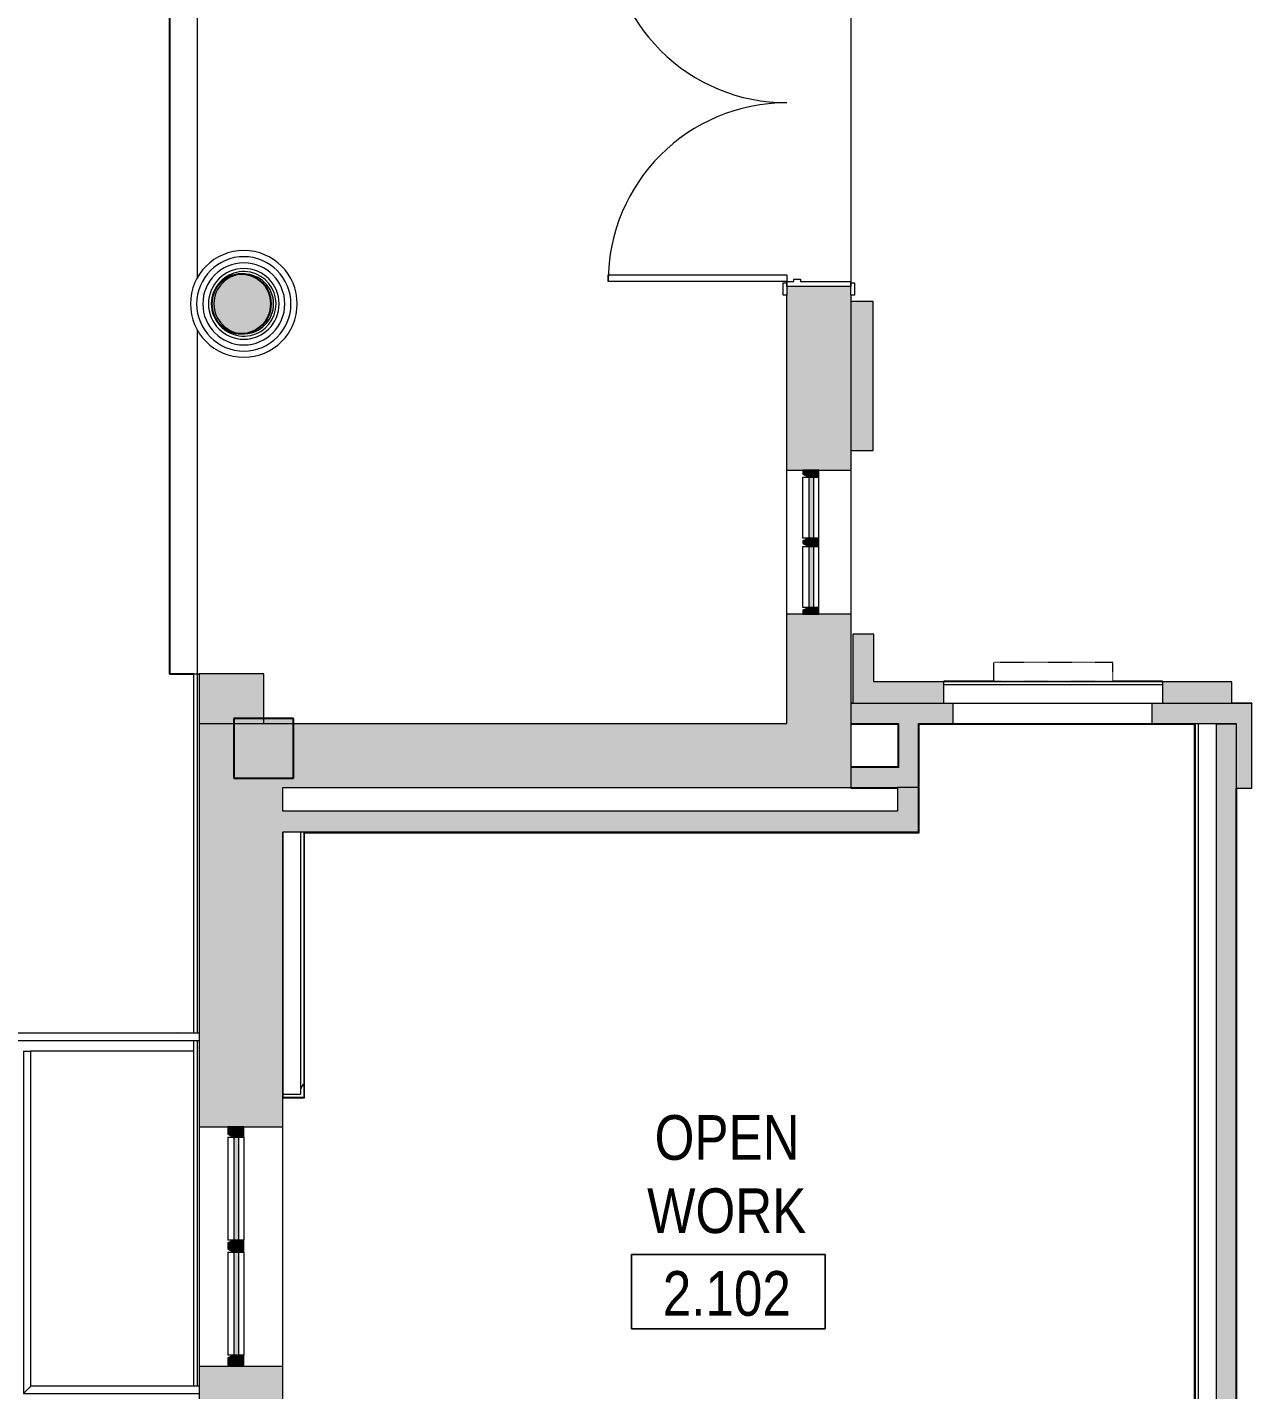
# Model space of a CAD drawing. Header units: inches. Extents: x -3803 to -1421, y -3454 to -210.
# Drawn here: x -3377 to -3130.4, y -2150.8 to -1876.4 of the extents above; entities that cross this region are included whole.
import ezdxf

# ---------------------------------------------------------------- set-up
doc = ezdxf.new("R2010")
doc.units = ezdxf.units.IN
doc.header["$MEASUREMENT"] = 0
doc.linetypes.add('Hidden Equipment- BSALS', pattern=[0.0625, 0.03125, -0.03125])
doc.linetypes.add('Hidden Equipment- LTP', pattern=[0.0625, 0.03125, -0.03125])
for name, color, linetype, lineweight in [('A-AREA-IDEN', 2, 'Continuous', 9), ('A-COLS', 52, 'Continuous', 13), ('A-DOOR', 31, 'Continuous', 13), ('A-DOOR-FRAM', 31, 'Continuous', 35), ('A-FLOR', 192, 'Continuous', 13), ('A-FLOR-HRAL', 11, 'Continuous', 13), ('A-GLAZ-CURT', 52, 'Continuous', 13), ('A-GLAZ-CWMG', 51, 'Continuous', 13), ('A-WALL', 113, 'Continuous', 13), ('A-WALL-PATT', 111, 'Continuous', 13), ('I-WALL', 2, 'Continuous', 13), ('Q-SPCQ', 91, 'Continuous', 13), ('S-COLS', 52, 'Continuous', 13), ('S-STRS', 31, 'Continuous', 13)]:
    doc.layers.add(name, color=color, linetype=linetype, lineweight=lineweight)
doc.styles.add('Arial Narrow', font='ARIALN.TTF', dxfattribs={"height": 9})
pattern_1 = [(0, (0, 0), (30.72, 7.68), [1.267, -21.773, 1.267, -21.773, -122.88]), (0, (0, 0), (30.72, 7.68), [-46.08, 1.267, -44.813, 1.267, -21.773, -53.76]), (0, (0, 0), (30.72, 7.68), [-115.2, 1.267, -14.093, 1.267, -37.133]), (120, (11.52, 3.84), (-22.011075, 22.7643), [1.267, -21.773, 1.267, -21.773, -122.88]), (120, (11.52, 3.84), (-22.011075, 22.7643), [-46.08, 1.267, -44.813, 1.267, -21.773, -53.76]), (120, (11.52, 3.84), (-22.011075, 22.7643), [-115.2, 1.267, -14.093, 1.267, -37.133]), (240, (15.36, 19.2), (-8.708925, -30.4443), [1.267, -21.773, 1.267, -21.773, -122.88]), (240, (15.36, 19.2), (-8.708925, -30.4443), [-46.08, 1.267, -44.813, 1.267, -21.773, -53.76]), (240, (15.36, 19.2), (-8.708925, -30.4443), [-115.2, 1.267, -14.093, 1.267, -37.133])]

# ---------------------------------------------------------------- blocks, each defined once
blk = doc.blocks.new('15830016-STRUCT_MARTINEZ-MOORE_CENTRAL_v2018_rvt-1-DIMENSION PLAN - LEVEL 2 _579_ - 2__ - CAD')
at = {"layer": 'S-COLS', "lineweight": 5}
for points in [[(-3333.9, -1938.14), (-3332.21, -1937.9), (-3330.65, -1937.19), (-3329.36, -1936.07), (-3328.44, -1934.63), (-3327.96, -1932.86), (-3327.96, -1931.29), (-3328.44, -1929.65), (-3329.36, -1928.21), (-3330.65, -1927.09), (-3332.21, -1926.38), (-3333.9, -1926.14), (-3335.59, -1926.38), (-3337.14, -1927.09), (-3338.43, -1928.21), (-3339.35, -1929.65), (-3339.83, -1931.29), (-3339.83, -1932.99), (-3339.35, -1934.63), (-3338.43, -1936.07), (-3337.14, -1937.19), (-3335.59, -1937.9)], [(-3335.4, -2027.64), (-3323.4, -2027.64), (-3323.4, -2015.64), (-3335.4, -2015.64), (-3335.4, -2022.02)]]:
    blk.add_hatch(color=50, dxfattribs=at).paths.add_polyline_path(points, flags=0)
at = {"layer": 'A-FLOR', "color": 253, "lineweight": 25}
for p, q in [((-3348.4, -1776.64), (-3348.4, -2006.64)), ((-3348.4, -2006.64), (-3343.52, -2006.64))]:
    blk.add_line(p, q, dxfattribs=at)
at = {"layer": 'S-COLS', "color": 253, "lineweight": 25}
for p, q in [((-3323.4, -2015.64), (-3335.4, -2015.64)), ((-3335.4, -2015.64), (-3335.4, -2027.64)), ((-3323.4, -2027.64), (-3323.4, -2015.64)), ((-3335.4, -2027.64), (-3323.4, -2027.64))]:
    blk.add_line(p, q, dxfattribs=at)
for start, end in [(90, 270), (270, 90)]:
    blk.add_arc((-3333.9, -1932.14), 6, start, end, dxfattribs=at)
blk = doc.blocks.new('Basic Wall _ Generic - 4_ - ___-3572124-DIMENSION PLAN - LEVEL 2 _579_ - 2__ - CAD')
at = {"layer": 'A-WALL', "lineweight": 20}
blk.add_line((-3133.4, -2172.14), (-3133.4, -2029.64), dxfattribs=at)
blk = doc.blocks.new('Basic Wall _ Generic - 4_ - ___-3572132-DIMENSION PLAN - LEVEL 2 _579_ - 2__ - CAD')
at = {"layer": 'A-WALL', "lineweight": 20}
for p, q in [((-3190.52, -2016.64), (-3190.52, -2016.77)), ((-3150.52, -2016.77), (-3150.52, -2016.64)), ((-3197.4, -2016.77), (-3190.52, -2016.77)), ((-3150.52, -2016.77), (-3141.77, -2016.77))]:
    blk.add_line(p, q, dxfattribs=at)
blk = doc.blocks.new('Basic Wall _ Generic - 4_ - ___-3571736-DIMENSION PLAN - LEVEL 2 _579_ - 2__ - CAD')
at = {"layer": 'A-WALL', "lineweight": 20}
for p, q in [((-3198.4, -2012.64), (-3198.4, -2012.52)), ((-3190.52, -2012.52), (-3190.52, -2012.64)), ((-3150.52, -2012.64), (-3150.52, -2012.52)), ((-3130.4, -2012.52), (-3134.4, -2012.52)), ((-3130.4, -2012.52), (-3130.4, -2012.64))]:
    blk.add_line(p, q, dxfattribs=at)
blk = doc.blocks.new('Door-Interior-Double-Full Glass-Wood - 72_ x 108_-380217-DIMENSION PLAN - LEVEL 2 _579_ - 2__ - CAD')
at = {"layer": 'A-DOOR', "lineweight": 9}
for p, q in [((-38.75, 7.3125), (-36.25, 7.3125)), ((-38.75, 6.5625), (-38.75, 7.3125)), ((-36.25, 6.5625), (-38.75, 6.5625)), ((-36.25, 7.3125), (-36.25, 6.5625)), ((36.25, 7.3125), (38.75, 7.3125)), ((36.25, 6.5625), (36.25, 7.3125)), ((38.75, 6.5625), (36.25, 6.5625)), ((38.75, 7.3125), (38.75, 6.5625)), ((-38.75, -6.3125), (-36.25, -6.3125)), ((-38.75, -7.0625), (-38.75, -6.3125)), ((-36.25, -7.0625), (-38.75, -7.0625)), ((-36.25, -6.3125), (-36.25, -7.0625)), ((36.25, -6.3125), (38.75, -6.3125)), ((36.25, -7.0625), (36.25, -6.3125)), ((38.75, -7.0625), (36.25, -7.0625)), ((38.75, -6.3125), (38.75, -7.0625))]:
    blk.add_line(p, q, dxfattribs=at)
at = {"layer": 'A-DOOR', "lineweight": 20}
for p, q in [((-34.625, -6.3125), (-36, -6.3125)), ((-36, -6.3125), (-36, -42.3125)), ((-34.625, -42.3125), (-34.625, -6.3125)), ((34.625, -6.3125), (36, -6.3125)), ((34.625, -42.3125), (34.625, -6.3125)), ((36, -6.3125), (36, -42.3125)), ((-36, -42.3125), (-34.625, -42.3125)), ((36, -42.3125), (34.625, -42.3125))]:
    blk.add_line(p, q, dxfattribs=at)
at = {"layer": 'A-DOOR', "lineweight": 9}
for centre, start, end in [((-36, -6.3125), 270, 0), ((36, -6.3125), 180, 270)]:
    blk.add_arc(centre, 36, start, end, dxfattribs=at)
at = {"layer": 'A-DOOR-FRAM', "lineweight": 20}
for p, q in [((-37, 6.5625), (-36, 6.5625)), ((-37, -6.3125), (-37, 6.5625)), ((-36, 6.5625), (-36, -3.5625)), ((36, 6.5625), (37, 6.5625)), ((36, -3.5625), (36, 6.5625)), ((37, 6.5625), (37, -6.3125)), ((-36, -3.5625), (-35.5, -3.5625)), ((-36, -4.9375), (-36, -6.3125)), ((-35.5, -4.9375), (-36, -4.9375)), ((-35.5, -3.5625), (-35.5, -4.9375)), ((35.5, -3.5625), (36, -3.5625)), ((35.5, -4.9375), (35.5, -3.5625)), ((36, -4.9375), (35.5, -4.9375)), ((36, -6.3125), (36, -4.9375)), ((-36, -6.3125), (-37, -6.3125)), ((37, -6.3125), (36, -6.3125))]:
    blk.add_line(p, q, dxfattribs=at)
blk = doc.blocks.new('level 2 - band2 - level 2 - band-474741-DIMENSION PLAN - LEVEL 2 _579_ - 2__ - CAD')
at = {"layer": 'A-WALL', "lineweight": 20}
for p, q in [((-3343.52, -2006.64), (-3342.77, -2006.64)), ((-3343.52, -2006.64), (-3343.52, -2079)), ((-3342.77, -2006.64), (-3342.4, -2006.64)), ((-3342.77, -2006.64), (-3342.77, -2079)), ((-3343.52, -2080.5), (-3343.52, -2150.06)), ((-3342.77, -2080.5), (-3342.77, -2150.06))]:
    blk.add_line(p, q, dxfattribs=at)
blk = doc.blocks.new('Walls 52 - Walls 15-488772-DIMENSION PLAN - LEVEL 2 _579_ - 2__ - CAD')
at = {"layer": 'S-STRS', "lineweight": 9}
for p, q in [((-3342.77, -1856.28), (-3342.77, -1927)), ((-3342.77, -1937.28), (-3342.77, -2006.64)), ((-3343.52, -2082.64), (-3376.27, -2082.64))]:
    blk.add_line(p, q, dxfattribs=at)
blk = doc.blocks.new('System Panel - Winco Glass-383301-DIMENSION PLAN - LEVEL 2 _579_ - 2__ - CAD')
at = {"layer": 'A-GLAZ-CURT', "lineweight": 9}
blk.add_hatch(color=90, dxfattribs=at).paths.add_polyline_path([(-10.359375, -1), (10.359375, -1), (10.359375, 0), (-10.359375, 0)], flags=0)
at = {"layer": 'A-GLAZ-CURT', "lineweight": 20}
for p, q in [((10.359375, 0), (-10.359375, 0)), ((-10.359375, 0), (-10.359375, -1)), ((10.359375, -1), (10.359375, 0)), ((-10.359375, -1), (10.359375, -1))]:
    blk.add_line(p, q, dxfattribs=at)
blk = doc.blocks.new('Rectangular Mullion - Winco Accent Full_Left-Large-383303-DIMENSION PLAN - LEVEL 2 _579_ - 2__ - CAD')
at = {"layer": 'A-GLAZ-CWMG', "lineweight": 9}
blk.add_hatch(color=90, dxfattribs=at).paths.add_polyline_path([(-2.06, 2), (0, 2), (0, -1.25), (-1.48, -1.25), (-2.06, 0)], flags=0)
at = {"layer": 'A-GLAZ-CWMG', "lineweight": 20}
for p, q in [((-2.06, 0), (-2.06, 2)), ((-2.06, 2), (0, 2)), ((-1.48, -1.25), (-2.06, 0)), ((0, 2), (0, -1.25)), ((0, -1.25), (-1.48, -1.25))]:
    blk.add_line(p, q, dxfattribs=at)
blk = doc.blocks.new('Rectangular Mullion - Winco Accent Full_Right-Large-V4-DIMENSION PLAN - LEVEL 2 _579_ - 2__ - CAD')
at = {"layer": 'A-GLAZ-CWMG', "lineweight": 9}
for p, q in [((-3144.65, -2412.7), (-3143.4, -2412.7)), ((-3144.65, -2412.7), (-3144.65, -2433.42)), ((-3141.4, -2412.7), (-3141.4, -2433.42)), ((-3143.4, -2433.42), (-3144.65, -2433.42))]:
    blk.add_line(p, q, dxfattribs=at)
blk = doc.blocks.new('Rectangular Mullion - Winco Accent Full-Large-383306-DIMENSION PLAN - LEVEL 2 _579_ - 2__ - CAD')
at = {"layer": 'A-GLAZ-CWMG', "lineweight": 9}
blk.add_hatch(color=90, dxfattribs=at).paths.add_polyline_path([(-1.22, 2), (1.22, 2), (1.22, 0), (0.64, -1.25), (-0.64, -1.25), (-1.22, 0)], flags=0)
at = {"layer": 'A-GLAZ-CWMG', "lineweight": 20}
for p, q in [((-1.22, 2), (1.22, 2)), ((-1.22, 0), (-1.22, 2)), ((-0.64, -1.25), (-1.22, 0)), ((1.22, 0), (0.64, -1.25)), ((1.22, 2), (1.22, 0)), ((0.64, -1.25), (-0.64, -1.25))]:
    blk.add_line(p, q, dxfattribs=at)
blk = doc.blocks.new('Rectangular Mullion - Winco Accent Full_Right-Large-383308-DIMENSION PLAN - LEVEL 2 _579_ - 2__ - CAD')
at = {"layer": 'A-GLAZ-CWMG', "lineweight": 9}
blk.add_hatch(color=90, dxfattribs=at).paths.add_polyline_path([(0, -1.25), (0, 2), (-2.06, 2), (-2.06, 0), (-1.48, -1.25)], flags=0)
at = {"layer": 'A-GLAZ-CWMG', "lineweight": 20}
for p, q in [((0, 2), (-2.06, 2)), ((-2.06, 2), (-2.06, 0)), ((-2.06, 0), (-1.48, -1.25)), ((0, -1.25), (0, 2)), ((-1.48, -1.25), (0, -1.25))]:
    blk.add_line(p, q, dxfattribs=at)
blk = doc.blocks.new('Columns 3 - Columns 1-505646-DIMENSION PLAN - LEVEL 2 _579_ - 2__ - CAD')
at = {"layer": 'A-COLS', "lineweight": 9}
blk.add_hatch(color=90, dxfattribs=at).paths.add_polyline_path([(-3333.4, -1938.15), (-3331.84, -1937.94), (-3330.39, -1937.34), (-3329.15, -1936.39), (-3328.19, -1935.14), (-3327.59, -1933.7), (-3327.39, -1932.14), (-3327.59, -1930.59), (-3328.19, -1929.14), (-3329.15, -1927.89), (-3330.39, -1926.94), (-3331.84, -1926.34), (-3333.4, -1926.13), (-3334.95, -1926.34), (-3336.4, -1926.94), (-3337.64, -1927.89), (-3338.6, -1929.14), (-3339.2, -1930.59), (-3339.4, -1932.14), (-3339.2, -1933.7), (-3338.6, -1935.14), (-3337.64, -1936.39), (-3336.4, -1937.34), (-3334.95, -1937.94)], flags=0)
for radius, start, end in [(10.75, 0, 180), (9.5, 0, 180), (8.26, 0, 180), (7.12, 0, 180), (6.5, 0, 156.6259), (6.5, 158.4269, 169.5601), (10.75, 180, 0), (9.5, 180, 0), (8.26, 180, 0), (7.12, 180, 0), (6.5, 175.8639, 180), (6.5, 180, 184.1361), (6.5, 190.4399, 201.5731), (6.5, 203.3741, 0)]:
    blk.add_arc((-3333.4, -1932.14), radius, start, end, dxfattribs=at)
at = {"layer": 'A-COLS', "lineweight": 20}
for start, end in [(0, 180), (180, 0)]:
    blk.add_arc((-3333.4, -1932.14), 6.01, start, end, dxfattribs=at)
blk = doc.blocks.new('Railings 19 - Railings 1-518759-DIMENSION PLAN - LEVEL 2 _579_ - 2__ - CAD')
at = {"layer": 'A-FLOR-HRAL', "lineweight": 9}
for p, q in [((-3609.73, -1966.49), (-3609.73, -1985.75)), ((-3608.23, -1985.75), (-3608.23, -1966.49)), ((-3609.73, -1985.75), (-3609.73, -2080.5)), ((-3609.7, -1985.75), (-3608.23, -1985.75)), ((-3608.23, -2079), (-3608.23, -1985.75)), ((-3519.42, -2079), (-3608.23, -2079)), ((-3519.42, -2079), (-3519.42, -2080.5)), ((-3516.42, -2079), (-3519.42, -2079)), ((-3519.42, -2079.75), (-3519.42, -2079)), ((-3519.42, -2080.5), (-3519.42, -2079.75)), ((-3452.05, -2079), (-3516.42, -2079)), ((-3342.4, -2079), (-3452.05, -2079)), ((-3609.73, -2080.5), (-3519.42, -2080.5)), ((-3519.42, -2080.5), (-3516.42, -2080.5)), ((-3516.42, -2080.5), (-3452.05, -2080.5)), ((-3452.05, -2080.5), (-3342.4, -2080.5))]:
    blk.add_line(p, q, dxfattribs=at)
at = {"layer": 'A-FLOR-HRAL', "lineweight": 9, "flags": 128}
for points in [[(-3618.17, -1966.49), (-3617.92, -1964.95), (-3617.21, -1963.55), (-3616.11, -1962.45), (-3614.71, -1961.74), (-3613.17, -1961.49), (-3611.62, -1961.74), (-3610.23, -1962.45), (-3609.12, -1963.55), (-3608.41, -1964.95), (-3608.17, -1966.49)], [(-3608.17, -1966.49), (-3608.41, -1964.95), (-3609.12, -1963.55), (-3610.23, -1962.45), (-3611.62, -1961.74), (-3613.17, -1961.49), (-3614.71, -1961.74), (-3616.11, -1962.45), (-3617.21, -1963.55), (-3617.92, -1964.95), (-3618.17, -1966.49)], [(-3609.67, -1966.49), (-3609.88, -1965.29), (-3610.49, -1964.24), (-3611.42, -1963.46), (-3612.56, -1963.04), (-3613.78, -1963.04), (-3614.92, -1963.46), (-3615.85, -1964.24), (-3616.46, -1965.29), (-3616.67, -1966.49)], [(-3616.67, -1966.49), (-3616.46, -1965.29), (-3615.85, -1964.24), (-3614.92, -1963.46), (-3613.78, -1963.04), (-3612.56, -1963.04), (-3611.42, -1963.46), (-3610.49, -1964.24), (-3609.88, -1965.29), (-3609.67, -1966.49)], [(-3616.67, -1966.49), (-3616.69, -1966.49), (-3616.77, -1966.49), (-3616.89, -1966.49), (-3617.04, -1966.49), (-3617.22, -1966.49), (-3617.42, -1966.49), (-3617.61, -1966.49), (-3617.79, -1966.49), (-3617.95, -1966.49), (-3618.07, -1966.49), (-3618.14, -1966.49), (-3618.17, -1966.49)], [(-3608.17, -1966.49), (-3608.19, -1966.49), (-3608.27, -1966.49), (-3608.39, -1966.49), (-3608.54, -1966.49)]]:
    blk.add_lwpolyline(points, dxfattribs=at)
at = {"layer": 'A-FLOR-HRAL', "lineweight": 9}
for centre, start, end in [((-3617.42, -1965.74), 141.988, 180), ((-3617.42, -1965.74), 180, 201.311), ((-3608.92, -1985.69), 0, 27.8741), ((-3608.92, -1985.69), 337.6154, 0), ((-3516.42, -2079.69), 70.3959, 112.3846), ((-3452.17, -2079.69), 67.6154, 120), ((-3346.67, -2079.69), 67.6154, 112.3846)]:
    blk.add_arc(centre, 0.75, start, end, dxfattribs=at)
for centre, start_param, end_param in [((-3608.98, -1966.49), 1.570796, 3.141593), ((-3608.98, -1966.49), 1.047198, 1.570796), ((-3608.98, -1985.75), 1.570796, 3.141593), ((-3608.98, -1985.75), 0, 1.570796)]:
    blk.add_ellipse(centre, major_axis=(0.75, 0), ratio=0.351681, start_param=start_param, end_param=end_param, dxfattribs=at)
for points, knots in [([(-3608.23, -2079), (-3608.23, -2079), (-3608.24, -2079.01), (-3608.29, -2079.05), (-3608.33, -2079.1), (-3608.37, -2079.14), (-3608.42, -2079.19), (-3608.46, -2079.23), (-3608.52, -2079.29), (-3608.59, -2079.36), (-3608.65, -2079.42), (-3608.69, -2079.46), (-3608.74, -2079.51), (-3608.79, -2079.56), (-3608.83, -2079.6), (-3608.88, -2079.65), (-3608.93, -2079.7), (-3608.98, -2079.75), (-3609.03, -2079.8), (-3609.08, -2079.85), (-3609.13, -2079.9), (-3609.17, -2079.94), (-3609.22, -2079.99), (-3609.27, -2080.04), (-3609.31, -2080.08), (-3609.36, -2080.13), (-3609.4, -2080.17), (-3609.45, -2080.22), (-3609.5, -2080.27), (-3609.54, -2080.31), (-3609.59, -2080.36), (-3609.63, -2080.4), (-3609.68, -2080.44), (-3609.72, -2080.49), (-3609.73, -2080.5), (-3609.73, -2080.5)], [0, 0, 0, 0, 0.083333, 0.125, 0.166667, 0.208333, 0.229167, 0.25, 0.291667, 0.333333, 0.354167, 0.375, 0.395833, 0.416667, 0.4375, 0.458333, 0.479167, 0.5, 0.520833, 0.541667, 0.5625, 0.583333, 0.604167, 0.625, 0.645833, 0.666667, 0.6875, 0.708333, 0.75, 0.770833, 0.791667, 0.833333, 0.875, 0.916667, 1, 1, 1, 1]), ([(-3516.58, -2079.75), (-3516.58, -2079.62), (-3516.57, -2079.42), (-3516.54, -2079.21), (-3516.5, -2079.09), (-3516.46, -2079.02), (-3516.43, -2079), (-3516.42, -2079)], [0, 0, 0, 0, 0.1666667, 0.25, 0.3333333, 0.4166667, 0.5, 0.5, 0.5, 0.5]), ([(-3452.21, -2079.75), (-3452.21, -2079.62), (-3452.2, -2079.42), (-3452.17, -2079.21), (-3452.13, -2079.09), (-3452.09, -2079.02), (-3452.06, -2079), (-3452.05, -2079)], [0, 0, 0, 0, 0.1666667, 0.25, 0.3333333, 0.4166667, 0.5, 0.5, 0.5, 0.5])]:
    blk.add_open_spline(points, degree=3, knots=knots, dxfattribs=at)
for points in [[(-3516.42, -2080.5), (-3516.43, -2080.5), (-3516.46, -2080.48), (-3516.5, -2080.41), (-3516.54, -2080.29), (-3516.56, -2080.13), (-3516.58, -2079.95), (-3516.58, -2079.82), (-3516.58, -2079.75)], [(-3452.05, -2080.5), (-3452.06, -2080.5), (-3452.09, -2080.48), (-3452.13, -2080.41), (-3452.17, -2080.29), (-3452.19, -2080.13), (-3452.21, -2079.95), (-3452.21, -2079.82), (-3452.21, -2079.75)]]:
    blk.add_open_spline(points, degree=3, dxfattribs=at)
blk = doc.blocks.new('Basic Wall _ Generic - 4_ - ___-3572145-DIMENSION PLAN - LEVEL 2 _579_ - 2__ - CAD')
at = {"layer": 'A-WALL', "lineweight": 20}
for p, q in [((-3211.15, -2029.64), (-3211.15, -2029.52)), ((-3211.15, -2029.64), (-3201.77, -2029.64)), ((-3197.52, -2029.64), (-3197.4, -2029.64))]:
    blk.add_line(p, q, dxfattribs=at)
blk = doc.blocks.new('Basic Wall _ Generic - 4_ - ___-3571762-DIMENSION PLAN - LEVEL 2 _579_ - 2__ - CAD')
at = {"layer": 'A-WALL', "lineweight": 20}
blk.add_line((-3201.65, -2025.39), (-3211.15, -2025.39), dxfattribs=at)
blk = doc.blocks.new('Basic Wall _ Generic - 4_ - ___-3572146-DIMENSION PLAN - LEVEL 2 _579_ - 2__ - CAD')
at = {"layer": 'A-WALL', "lineweight": 20}
blk.add_line((-3197.4, -2029.64), (-3197.4, -2016.77), dxfattribs=at)
blk = doc.blocks.new('Basic Wall _ Generic - 4_ - ___-3571764-DIMENSION PLAN - LEVEL 2 _579_ - 2__ - CAD')
at = {"layer": 'A-WALL', "lineweight": 20}
blk.add_line((-3201.65, -2016.77), (-3201.65, -2025.39), dxfattribs=at)
blk = doc.blocks.new('Basic Wall _ Generic - 4_ - ___-3572147-DIMENSION PLAN - LEVEL 2 _579_ - 2__ - CAD')
at = {"layer": 'A-WALL', "lineweight": 20}
blk.add_line((-3210.77, -2012.52), (-3211.15, -2012.52), dxfattribs=at)
blk = doc.blocks.new('Basic Wall _ Generic - 4_ - ___-3571766-DIMENSION PLAN - LEVEL 2 _579_ - 2__ - CAD')
at = {"layer": 'A-WALL', "lineweight": 20}
blk.add_line((-3211.15, -2016.77), (-3201.65, -2016.77), dxfattribs=at)
blk = doc.blocks.new('Railing - Railing-545908-DIMENSION PLAN - LEVEL 2 _579_ - 2__ - CAD')
at = {"layer": 'A-FLOR-HRAL', "lineweight": 9}
for p, q in [((-3377.77, -2082.64), (-3377.77, -2151.56)), ((-3377.77, -2082.64), (-3376.27, -2082.64)), ((-3376.27, -2150.06), (-3376.27, -2082.64)), ((-3342.4, -2150.06), (-3376.27, -2150.06)), ((-3377.77, -2151.56), (-3342.4, -2151.56))]:
    blk.add_line(p, q, dxfattribs=at)
blk.add_open_spline([(-3377.77, -2151.56), (-3377.77, -2151.56), (-3377.76, -2151.55), (-3377.72, -2151.51), (-3377.67, -2151.46), (-3377.63, -2151.42), (-3377.58, -2151.38), (-3377.54, -2151.33), (-3377.48, -2151.27), (-3377.41, -2151.2), (-3377.35, -2151.14), (-3377.31, -2151.1), (-3377.26, -2151.05), (-3377.21, -2151.01), (-3377.17, -2150.96), (-3377.12, -2150.91), (-3377.07, -2150.86), (-3377.02, -2150.81), (-3376.97, -2150.76), (-3376.92, -2150.71), (-3376.87, -2150.66), (-3376.83, -2150.62), (-3376.78, -2150.57), (-3376.73, -2150.52), (-3376.69, -2150.48), (-3376.65, -2150.44), (-3376.6, -2150.39), (-3376.55, -2150.34), (-3376.5, -2150.29), (-3376.46, -2150.25), (-3376.41, -2150.21), (-3376.37, -2150.16), (-3376.33, -2150.12), (-3376.28, -2150.07), (-3376.27, -2150.06), (-3376.27, -2150.06)], degree=3, knots=[0, 0, 0, 0, 0.083333, 0.125, 0.166667, 0.208333, 0.229167, 0.25, 0.291667, 0.333333, 0.354167, 0.375, 0.395833, 0.416667, 0.4375, 0.458333, 0.479167, 0.5, 0.520833, 0.541667, 0.5625, 0.583333, 0.604167, 0.625, 0.645833, 0.666667, 0.6875, 0.708333, 0.75, 0.770833, 0.791667, 0.833333, 0.875, 0.916667, 1, 1, 1, 1], dxfattribs=at)
blk = doc.blocks.new('Basic Wall _ A3-4 1_4_-BSALS - ___-3569763-DIMENSION PLAN - LEVEL 2 _579_ - 2__ - CAD')
at = {"layer": 'I-WALL', "lineweight": 20}
for q in [(-3197.4, -2029.64), (-3197.52, -2038.52)]:
    blk.add_line((-3197.4, -2038.64), q, dxfattribs=at)
blk = doc.blocks.new('Basic Wall _ A3-4 1_4_-BSALS - ___-3569764-DIMENSION PLAN - LEVEL 2 _579_ - 2__ - CAD')
at = {"layer": 'I-WALL', "lineweight": 20}
for p in [(-3197.52, -2038.52), (-3321.15, -2038.64)]:
    blk.add_line(p, (-3197.4, -2038.64), dxfattribs=at)
blk = doc.blocks.new('System Panel - Winco Glass-384452-DIMENSION PLAN - LEVEL 2 _579_ - 2__ - CAD')
at = {"layer": 'A-GLAZ-CURT', "lineweight": 9}
blk.add_hatch(color=90, dxfattribs=at).paths.add_polyline_path([(6.140625, 1), (-6.140625, 1), (-6.140625, 0), (6.140625, 0)], flags=0)
at = {"layer": 'A-GLAZ-CURT', "lineweight": 20}
for p, q in [((6.140625, 1), (-6.140625, 1)), ((-6.140625, 1), (-6.140625, 0)), ((-6.140625, 0), (6.140625, 0)), ((6.140625, 0), (6.140625, 1))]:
    blk.add_line(p, q, dxfattribs=at)
blk = doc.blocks.new('Rectangular Mullion - Winco Accent Full_Left-384455-DIMENSION PLAN - LEVEL 2 _579_ - 2__ - CAD')
at = {"layer": 'A-GLAZ-CWMG', "lineweight": 9}
blk.add_hatch(color=90, dxfattribs=at).paths.add_polyline_path([(0, -2), (-1.38, -2), (-1.38, 0), (-0.79, 1.25), (0, 1.25)], flags=0)
at = {"layer": 'A-GLAZ-CWMG', "lineweight": 20}
for p, q in [((-1.38, 0), (-0.79, 1.25)), ((-1.38, -2), (-1.38, 0)), ((-0.79, 1.25), (0, 1.25)), ((0, 1.25), (0, -2)), ((0, -2), (-1.38, -2))]:
    blk.add_line(p, q, dxfattribs=at)
blk = doc.blocks.new('Rectangular Mullion - Winco Accent Full_Right-384456-DIMENSION PLAN - LEVEL 2 _579_ - 2__ - CAD')
at = {"layer": 'A-GLAZ-CWMG', "lineweight": 9}
for p, q in [((-3220.83, -1967.02), (-3219.58, -1967.02)), ((-3220.83, -1979.3), (-3220.83, -1967.02)), ((-3217.58, -1979.3), (-3217.58, -1967.02)), ((-3219.58, -1979.3), (-3220.83, -1979.3))]:
    blk.add_line(p, q, dxfattribs=at)
blk = doc.blocks.new('Rectangular Mullion - Winco Accent Full_Right-384461-DIMENSION PLAN - LEVEL 2 _579_ - 2__ - CAD')
at = {"layer": 'A-GLAZ-CWMG', "lineweight": 9}
blk.add_hatch(color=90, dxfattribs=at).paths.add_polyline_path([(-1.38, -2), (0, -2), (0, 1.25), (-0.79, 1.25), (-1.38, 0)], flags=0)
at = {"layer": 'A-GLAZ-CWMG', "lineweight": 20}
for p, q in [((-0.79, 1.25), (-1.38, 0)), ((-1.38, 0), (-1.38, -2)), ((0, 1.25), (-0.79, 1.25)), ((0, -2), (0, 1.25)), ((-1.38, -2), (0, -2))]:
    blk.add_line(p, q, dxfattribs=at)
blk = doc.blocks.new('Rectangular Mullion - Winco Accent Full-384464-DIMENSION PLAN - LEVEL 2 _579_ - 2__ - CAD')
at = {"layer": 'A-GLAZ-CWMG', "lineweight": 9}
blk.add_hatch(color=90, dxfattribs=at).paths.add_polyline_path([(0.84, 0), (0.84, -2), (-0.84, -2), (-0.84, 0), (-0.26, 1.25), (0.26, 1.25)], flags=0)
at = {"layer": 'A-GLAZ-CWMG', "lineweight": 20}
for p, q in [((-0.84, 0), (-0.26, 1.25)), ((-0.84, -2), (-0.84, 0)), ((-0.26, 1.25), (0.26, 1.25)), ((0.26, 1.25), (0.84, 0)), ((0.84, 0), (0.84, -2)), ((0.84, -2), (-0.84, -2))]:
    blk.add_line(p, q, dxfattribs=at)
blk = doc.blocks.new('Basic Wall _ Generic - 4_ - ___-3572241-DIMENSION PLAN - LEVEL 2 _579_ - 2__ - CAD')
at = {"layer": 'A-WALL', "lineweight": 20}
for p, q in [((-3190.52, -2016.77), (-3190.52, -2016.64)), ((-3150.52, -2016.64), (-3150.52, -2016.77)), ((-3190.52, -2016.77), (-3150.52, -2016.77))]:
    blk.add_line(p, q, dxfattribs=at)
blk = doc.blocks.new('Basic Wall _ Generic - 4_ - ___-3571954-DIMENSION PLAN - LEVEL 2 _579_ - 2__ - CAD')
at = {"layer": 'A-WALL', "lineweight": 20}
for p, q in [((-3190.52, -2012.64), (-3190.52, -2012.52)), ((-3150.52, -2012.52), (-3150.52, -2012.64))]:
    blk.add_line(p, q, dxfattribs=at)
blk = doc.blocks.new('Basic Wall _ A3-4 1_4_-BSALS - ___-3569868-DIMENSION PLAN - LEVEL 2 _579_ - 2__ - CAD')
at = {"layer": 'I-WALL', "lineweight": 20}
for q in [(-3321.15, -2038.64), (-3321.27, -2091.89)]:
    blk.add_line((-3321.15, -2092.02), q, dxfattribs=at)
blk = doc.blocks.new('Basic Wall _ A3-4 1_4_-BSALS - ___-3569873-DIMENSION PLAN - LEVEL 2 _579_ - 2__ - CAD')
at = {"layer": 'I-WALL', "lineweight": 20}
blk.add_line((-3141.9, -2172.14), (-3141.9, -2016.77), dxfattribs=at)
blk = doc.blocks.new('Basic Wall _ A3-4 1_4_-BSALS - ___-3569874-DIMENSION PLAN - LEVEL 2 _579_ - 2__ - CAD')
at = {"layer": 'I-WALL', "lineweight": 20}
for p in [(-3325.52, -2092.02), (-3321.27, -2091.89)]:
    blk.add_line(p, (-3321.15, -2092.02), dxfattribs=at)
blk = doc.blocks.new('PLAQUE - PLAQUE-4087604-DIMENSION PLAN - LEVEL 2 _579_ - 2__ - CAD')
at = {"layer": 'Q-SPCQ', "linetype": 'Hidden Equipment- LTP', "lineweight": 20}
for p, q in [((-24, 0), (-24, -3.75)), ((0, 0), (-24, 0)), ((0, 0), (-24, 0)), ((-24, 0), (-24, -3.75)), ((0, -3.75), (0, 0)), ((0, -3.75), (0, 0)), ((-24, -3.75), (0, -3.75)), ((-24, -3.75), (0, -3.75)), ((0, -3.75), (2.92, -3.75)), ((0.52, -3.75), (0, -3.75)), ((0, -3.75), (0.52, -3.75))]:
    blk.add_line(p, q, dxfattribs=at)
blk = doc.blocks.new('Basic Wall _ A3-4 1_4_-BSALS - ___-3941644-DIMENSION PLAN - LEVEL 2 _579_ - 2__ - CAD')
at = {"layer": 'I-WALL', "lineweight": 20}
for p, q in [((-3192.4, -2008.27), (-3192.4, -2008.14)), ((-3182.4, -2008.14), (-3192.4, -2008.14)), ((-3148.4, -2008.14), (-3158.4, -2008.14)), ((-3148.4, -2008.14), (-3148.4, -2008.27))]:
    blk.add_line(p, q, dxfattribs=at)
blk = doc.blocks.new('Room Tag- BSALS - Room Tag-28050-DIMENSION PLAN - LEVEL 2 _579_ - 2__ - CAD')
at = {"layer": 'A-AREA-IDEN'}
for p, q in [((-0.203125, -0.171875), (-0.203125, -0.015625)), ((-0.203125, -0.015625), (0.203125, -0.015625)), ((0.203125, -0.015625), (-0.203125, -0.015625)), ((-0.203125, -0.015625), (-0.203125, -0.171875)), ((0.203125, -0.015625), (0.203125, -0.171875)), ((0.203125, -0.171875), (0.203125, -0.015625)), ((0.203125, -0.171875), (-0.203125, -0.171875)), ((-0.203125, -0.171875), (0.203125, -0.171875))]:
    blk.add_line(p, q, dxfattribs=at)

msp = doc.modelspace()

# ---------------------------------------------------------------- hatches: boundary and pattern name
at = {"layer": 'A-WALL-PATT', "lineweight": 20}
h = msp.add_hatch(color=10, dxfattribs=at)
h.paths.add_polyline_path([(-3211.15, -2016.64), (-3211.15, -1994.64), (-3224.02, -1994.64), (-3224.02, -2016.64)], flags=0)
h.paths.add_polyline_path([(-3224.02, -1965.64), (-3211.15, -1965.64), (-3211.15, -1928.64), (-3224.02, -1928.64), (-3224.02, -1962.58)], flags=0)
h.paths.add_polyline_path([(-3224.02, -1854.64), (-3211.15, -1854.64), (-3211.15, -1817.64), (-3224.02, -1817.64), (-3224.02, -1852.89)], flags=0)
h.paths.add_polyline_path([(-3211.15, -1788.64), (-3211.15, -1766.64), (-3224.02, -1766.64), (-3224.02, -1788.64)], flags=0)
for points in [[(-3206.65, -1961.64), (-3206.65, -1931.64), (-3211.15, -1931.64), (-3211.15, -1961.64)], [(-3210.77, -2012.52), (-3206.52, -2012.52), (-3206.52, -1998.64), (-3210.77, -1998.64)], [(-3329.4, -2016.64), (-3329.4, -2006.64), (-3342.4, -2006.64), (-3342.4, -2016.64)], [(-3206.52, -2012.52), (-3192.4, -2012.52), (-3192.4, -2008.27), (-3206.52, -2008.27)], [(-3148.4, -2012.52), (-3134.4, -2012.52), (-3134.4, -2008.27), (-3148.4, -2008.27), (-3148.4, -2008.89)], [(-3211.15, -2029.52), (-3211.15, -2016.64), (-3325.52, -2016.64), (-3325.52, -2029.52), (-3272.25, -2029.52)], [(-3130.4, -2029.64), (-3130.4, -2016.64), (-3133.52, -2016.64), (-3133.52, -2029.64)]]:
    msp.add_hatch(color=10, dxfattribs=at).paths.add_polyline_path(points, flags=0)
at = {"layer": 'A-WALL-PATT', "lineweight": 5}
for points in [[(-3201.52, -2016.64), (-3201.52, -2012.64), (-3211.15, -2012.64), (-3211.15, -2016.64)], [(-3201.52, -2025.52), (-3197.52, -2025.52), (-3197.52, -2012.64), (-3201.52, -2012.64), (-3201.52, -2022.02)], [(-3211.15, -2029.52), (-3197.52, -2029.52), (-3197.52, -2025.52), (-3211.15, -2025.52)], [(-3197.52, -2038.52), (-3197.52, -2029.52), (-3201.77, -2029.52), (-3201.77, -2038.52)], [(-3201.77, -2038.52), (-3201.77, -2034.27), (-3325.52, -2034.27), (-3325.52, -2038.52), (-3272.25, -2038.52)]]:
    msp.add_hatch(color=50, dxfattribs=at).paths.add_polyline_path(points, flags=0)
h = msp.add_hatch(color=50, dxfattribs=at)
h.paths.add_polyline_path([(-3130.4, -2016.64), (-3130.4, -2012.64), (-3150.52, -2012.64), (-3150.52, -2016.64), (-3133.52, -2016.64)], flags=0)
h.paths.add_polyline_path([(-3197.52, -2016.64), (-3190.52, -2016.64), (-3190.52, -2012.64), (-3197.52, -2012.64)], flags=0)
at = {"layer": 'A-WALL-PATT', "lineweight": 20}
h = msp.add_hatch(color=10, dxfattribs=at)
h.paths.add_polyline_path([(-3342.4, -2354.77), (-3325.52, -2354.77), (-3325.52, -2290.39), (-3342.4, -2290.39), (-3342.4, -2319.22)], flags=0)
h.paths.add_polyline_path([(-3342.4, -2242.39), (-3325.52, -2242.39), (-3325.52, -2146.14), (-3342.4, -2146.14), (-3342.4, -2230.06)], flags=0)
h.paths.add_polyline_path([(-3325.52, -2097.89), (-3325.52, -2016.64), (-3342.4, -2016.64), (-3342.4, -2097.89)], flags=0)
at = {"layer": 'A-WALL-PATT', "lineweight": 9}
h = msp.add_hatch(dxfattribs=at)
h.set_pattern_fill('FP_2', color=256, style=0, pattern_type=2)
h.set_pattern_definition(pattern_1)
h.paths.add_polyline_path([(-3141.15, -2351.14), (-3141.15, -2229.14), (-3141.77, -2229.14), (-3141.77, -2351.14)], flags=0)
h.paths.add_polyline_path([(-3141.77, -2226.52), (-3141.15, -2226.52), (-3141.15, -2212.14), (-3141.77, -2212.14), (-3141.77, -2225.89)], flags=0)
h.paths.add_polyline_path([(-3141.15, -2172.14), (-3141.15, -2016.64), (-3141.77, -2016.64), (-3141.77, -2172.14)], flags=0)
at = {"layer": 'A-WALL-PATT', "lineweight": 5}
h = msp.add_hatch(color=50, dxfattribs=at)
h.paths.add_polyline_path([(-3133.52, -2354.77), (-3133.52, -2212.14), (-3137.52, -2212.14), (-3137.52, -2354.77)], flags=0)
h.paths.add_polyline_path([(-3137.52, -2172.14), (-3133.52, -2172.14), (-3133.52, -2016.77), (-3137.52, -2016.77), (-3137.52, -2081.46)], flags=0)
at = {"layer": 'A-WALL-PATT', "lineweight": 9}
h = msp.add_hatch(dxfattribs=at)
h.set_pattern_fill('FP_2', color=256, style=0, pattern_type=2)
h.set_pattern_definition(pattern_1)
h.paths.add_polyline_path([(-3321.9, -2091.27), (-3321.27, -2091.27), (-3321.27, -2038.52), (-3321.9, -2038.52), (-3321.9, -2087.64)], flags=0)

# ---------------------------------------------------------------- linework, layer by layer
at = {"layer": 'A-FLOR', "lineweight": 20}
msp.add_line((-3211.15, -1855.64), (-3211.15, -1927.64), dxfattribs=at)
at = {"layer": 'A-WALL', "lineweight": 20}
for p, q in [((-3224.02, -2016.64), (-3224.02, -1930.39)), ((-3211.15, -1930.39), (-3211.15, -2029.52)), ((-3224.02, -1965.64), (-3211.15, -1965.64)), ((-3211.15, -1994.64), (-3224.02, -1994.64)), ((-3342.4, -2006.64), (-3342.4, -2371.64)), ((-3329.4, -2006.64), (-3342.4, -2006.64)), ((-3329.4, -2016.64), (-3329.4, -2006.64)), ((-3130.4, -2012.64), (-3211.15, -2012.64)), ((-3190.52, -2016.64), (-3190.52, -2012.64)), ((-3150.52, -2012.64), (-3150.52, -2016.64)), ((-3130.4, -2016.64), (-3130.4, -2012.64)), ((-3342.4, -2016.64), (-3224.02, -2016.64)), ((-3211.15, -2016.64), (-3201.52, -2016.64)), ((-3201.52, -2016.64), (-3201.52, -2025.52)), ((-3197.52, -2029.52), (-3197.52, -2016.64)), ((-3197.52, -2016.64), (-3133.52, -2016.64)), ((-3133.52, -2016.77), (-3137.52, -2016.77)), ((-3201.52, -2025.52), (-3211.15, -2025.52)), ((-3325.52, -2034.27), (-3325.52, -2029.52)), ((-3325.52, -2029.52), (-3201.77, -2029.52)), ((-3133.52, -2172.14), (-3133.52, -2029.64)), ((-3325.52, -2296.39), (-3325.52, -2038.52)), ((-3342.4, -2097.89), (-3325.52, -2097.89)), ((-3325.52, -2146.14), (-3342.4, -2146.14))]:
    msp.add_line(p, q, dxfattribs=at)
at = {"layer": 'A-WALL'}
for p, q in [((-3192.4, -2012.52), (-3192.4, -2008.27)), ((-3148.4, -2008.27), (-3148.4, -2012.52)), ((-3148.4, -2008.89), (-3192.4, -2008.89)), ((-3141.15, -2172.14), (-3141.15, -2016.64)), ((-3321.9, -2091.27), (-3321.9, -2038.52)), ((-3325.52, -2091.27), (-3321.9, -2091.27))]:
    msp.add_line(p, q, dxfattribs=at)
at = {"layer": 'I-WALL', "lineweight": 20}
for p, q in [((-3206.65, -1931.64), (-3211.15, -1931.64)), ((-3206.65, -1961.64), (-3206.65, -1931.64)), ((-3211.15, -1961.64), (-3206.65, -1961.64)), ((-3210.77, -1998.64), (-3210.77, -2012.52)), ((-3206.52, -1998.64), (-3210.77, -1998.64)), ((-3206.52, -2008.27), (-3206.52, -1998.64)), ((-3134.4, -2008.27), (-3206.52, -2008.27)), ((-3134.4, -2012.52), (-3134.4, -2008.27)), ((-3210.77, -2012.52), (-3134.4, -2012.52)), ((-3141.77, -2016.64), (-3141.77, -2172.14)), ((-3137.52, -2172.14), (-3137.52, -2016.64)), ((-3133.52, -2016.64), (-3133.52, -2029.64)), ((-3130.4, -2029.64), (-3130.4, -2016.64)), ((-3201.77, -2029.52), (-3201.77, -2034.27)), ((-3197.52, -2029.52), (-3201.77, -2029.52)), ((-3197.52, -2038.52), (-3197.52, -2029.52)), ((-3133.52, -2029.64), (-3130.4, -2029.64)), ((-3201.77, -2034.27), (-3325.52, -2034.27)), ((-3325.52, -2038.52), (-3325.52, -2091.89)), ((-3197.52, -2038.52), (-3325.52, -2038.52)), ((-3321.27, -2091.89), (-3321.27, -2038.52)), ((-3325.52, -2091.89), (-3321.27, -2091.89))]:
    msp.add_line(p, q, dxfattribs=at)

# ---------------------------------------------------------------- block references
at = {"lineweight": 5}
msp.add_blockref('15830016-STRUCT_MARTINEZ-MOORE_CENTRAL_v2018_rvt-1-DIMENSION PLAN - LEVEL 2 _579_ - 2__ - CAD', (0, 0), dxfattribs=at)
at = {"layer": 'A-AREA-IDEN', "xscale": 95.99999999999994, "yscale": 95.99999999999994, "zscale": 95.99999999999994}
msp.add_blockref('Room Tag- BSALS - Room Tag-28050-DIMENSION PLAN - LEVEL 2 _579_ - 2__ - CAD', (-3235.79, -2122.06), dxfattribs=at)
at = {"layer": 'A-COLS', "lineweight": 9}
msp.add_blockref('Columns 3 - Columns 1-505646-DIMENSION PLAN - LEVEL 2 _579_ - 2__ - CAD', (0, 0), dxfattribs=at)
at = {"layer": 'A-DOOR', "lineweight": 20, "rotation": 270.0000000000001}
msp.add_blockref('Door-Interior-Double-Full Glass-Wood - 72_ x 108_-380217-DIMENSION PLAN - LEVEL 2 _579_ - 2__ - CAD', (-3217.71, -1891.64), dxfattribs=at)
at = {"layer": 'A-FLOR-HRAL', "lineweight": 9}
for name in ['Railings 19 - Railings 1-518759-DIMENSION PLAN - LEVEL 2 _579_ - 2__ - CAD', 'Railing - Railing-545908-DIMENSION PLAN - LEVEL 2 _579_ - 2__ - CAD']:
    msp.add_blockref(name, (0, 0), dxfattribs=at)
at = {"layer": 'A-GLAZ-CURT', "lineweight": 9}
for name, p, rotation in [('System Panel - Winco Glass-384452-DIMENSION PLAN - LEVEL 2 _579_ - 2__ - CAD', (-3219.58, -1973.16), 269.9999999999993), ('System Panel - Winco Glass-384452-DIMENSION PLAN - LEVEL 2 _579_ - 2__ - CAD', (-3219.58, -1987.13), 269.9999999999993), ('System Panel - Winco Glass-383301-DIMENSION PLAN - LEVEL 2 _579_ - 2__ - CAD', (-3335.4, -2110.31), 89.99999999999854), ('System Panel - Winco Glass-383301-DIMENSION PLAN - LEVEL 2 _579_ - 2__ - CAD', (-3335.4, -2133.47), 89.99999999999854)]:
    msp.add_blockref(name, p, dxfattribs=dict(at, rotation=rotation))
at = {"layer": 'A-GLAZ-CWMG', "lineweight": 9}
for name, p, rotation in [('Rectangular Mullion - Winco Accent Full_Right-384461-DIMENSION PLAN - LEVEL 2 _579_ - 2__ - CAD', (-3219.58, -1965.64), 89.99999999999932), ('Rectangular Mullion - Winco Accent Full_Right-Large-383308-DIMENSION PLAN - LEVEL 2 _579_ - 2__ - CAD', (-3335.4, -2145.89), 269.9999999999985)]:
    msp.add_blockref(name, p, dxfattribs=dict(at, rotation=rotation))
for name, p in [('Rectangular Mullion - Winco Accent Full_Right-384456-DIMENSION PLAN - LEVEL 2 _579_ - 2__ - CAD', (0, 0)), ('Rectangular Mullion - Winco Accent Full_Right-384456-DIMENSION PLAN - LEVEL 2 _579_ - 2__ - CAD', (0, -13.97)), ('Rectangular Mullion - Winco Accent Full_Right-Large-V4-DIMENSION PLAN - LEVEL 2 _579_ - 2__ - CAD', (-192, 312.75)), ('Rectangular Mullion - Winco Accent Full_Right-Large-V4-DIMENSION PLAN - LEVEL 2 _579_ - 2__ - CAD', (-192, 289.59))]:
    msp.add_blockref(name, p, dxfattribs=at)
at = {"layer": 'A-GLAZ-CWMG', "lineweight": 9, "extrusion": (0, 0, -1)}
for name, p, rotation in [('Rectangular Mullion - Winco Accent Full-384464-DIMENSION PLAN - LEVEL 2 _579_ - 2__ - CAD', (3219.58, -1980.14), 270.0000000000007), ('Rectangular Mullion - Winco Accent Full_Left-384455-DIMENSION PLAN - LEVEL 2 _579_ - 2__ - CAD', (3219.58, -1994.64), 270.0000000000007), ('Rectangular Mullion - Winco Accent Full_Left-Large-383303-DIMENSION PLAN - LEVEL 2 _579_ - 2__ - CAD', (3335.4, -2097.89), 90.00000000000146), ('Rectangular Mullion - Winco Accent Full-Large-383306-DIMENSION PLAN - LEVEL 2 _579_ - 2__ - CAD', (3335.4, -2121.89), 90.00000000000146)]:
    msp.add_blockref(name, p, dxfattribs=dict(at, rotation=rotation))
at = {"layer": 'A-WALL', "lineweight": 20}
for name in ['level 2 - band2 - level 2 - band-474741-DIMENSION PLAN - LEVEL 2 _579_ - 2__ - CAD', 'Basic Wall _ Generic - 4_ - ___-3572147-DIMENSION PLAN - LEVEL 2 _579_ - 2__ - CAD', 'Basic Wall _ Generic - 4_ - ___-3571736-DIMENSION PLAN - LEVEL 2 _579_ - 2__ - CAD', 'Basic Wall _ Generic - 4_ - ___-3571954-DIMENSION PLAN - LEVEL 2 _579_ - 2__ - CAD', 'Basic Wall _ Generic - 4_ - ___-3572132-DIMENSION PLAN - LEVEL 2 _579_ - 2__ - CAD', 'Basic Wall _ Generic - 4_ - ___-3572241-DIMENSION PLAN - LEVEL 2 _579_ - 2__ - CAD', 'Basic Wall _ Generic - 4_ - ___-3571766-DIMENSION PLAN - LEVEL 2 _579_ - 2__ - CAD', 'Basic Wall _ Generic - 4_ - ___-3571764-DIMENSION PLAN - LEVEL 2 _579_ - 2__ - CAD', 'Basic Wall _ Generic - 4_ - ___-3572146-DIMENSION PLAN - LEVEL 2 _579_ - 2__ - CAD', 'Basic Wall _ Generic - 4_ - ___-3571762-DIMENSION PLAN - LEVEL 2 _579_ - 2__ - CAD', 'Basic Wall _ Generic - 4_ - ___-3572145-DIMENSION PLAN - LEVEL 2 _579_ - 2__ - CAD', 'Basic Wall _ Generic - 4_ - ___-3572124-DIMENSION PLAN - LEVEL 2 _579_ - 2__ - CAD']:
    msp.add_blockref(name, (0, 0), dxfattribs=at)
at = {"layer": 'I-WALL', "lineweight": 20}
for name in ['Basic Wall _ A3-4 1_4_-BSALS - ___-3941644-DIMENSION PLAN - LEVEL 2 _579_ - 2__ - CAD', 'Basic Wall _ A3-4 1_4_-BSALS - ___-3569873-DIMENSION PLAN - LEVEL 2 _579_ - 2__ - CAD', 'Basic Wall _ A3-4 1_4_-BSALS - ___-3569763-DIMENSION PLAN - LEVEL 2 _579_ - 2__ - CAD', 'Basic Wall _ A3-4 1_4_-BSALS - ___-3569764-DIMENSION PLAN - LEVEL 2 _579_ - 2__ - CAD', 'Basic Wall _ A3-4 1_4_-BSALS - ___-3569868-DIMENSION PLAN - LEVEL 2 _579_ - 2__ - CAD', 'Basic Wall _ A3-4 1_4_-BSALS - ___-3569874-DIMENSION PLAN - LEVEL 2 _579_ - 2__ - CAD']:
    msp.add_blockref(name, (0, 0), dxfattribs=at)
at = {"layer": 'Q-SPCQ', "linetype": 'Hidden Equipment- BSALS', "lineweight": 20}
msp.add_blockref('PLAQUE - PLAQUE-4087604-DIMENSION PLAN - LEVEL 2 _579_ - 2__ - CAD', (-3158.4, -2004.39), dxfattribs=at)
at = {"layer": 'S-STRS', "lineweight": 9}
msp.add_blockref('Walls 52 - Walls 15-488772-DIMENSION PLAN - LEVEL 2 _579_ - 2__ - CAD', (0, 0), dxfattribs=at)

# ---------------------------------------------------------------- texts
at = {"layer": 'A-AREA-IDEN', "char_height": 9, "attachment_point": 1, "style": 'Arial Narrow'}
for s, insert, width in [('OPEN', (-3250.67, -2095.51), 36.057), ('WORK', (-3252.17, -2110.26), 39.39), ('2.102', (-3249.02, -2126.92), 31.512)]:
    msp.add_mtext(s, dxfattribs=dict(at, insert=insert, width=width))

doc.saveas('drawing.dxf')
